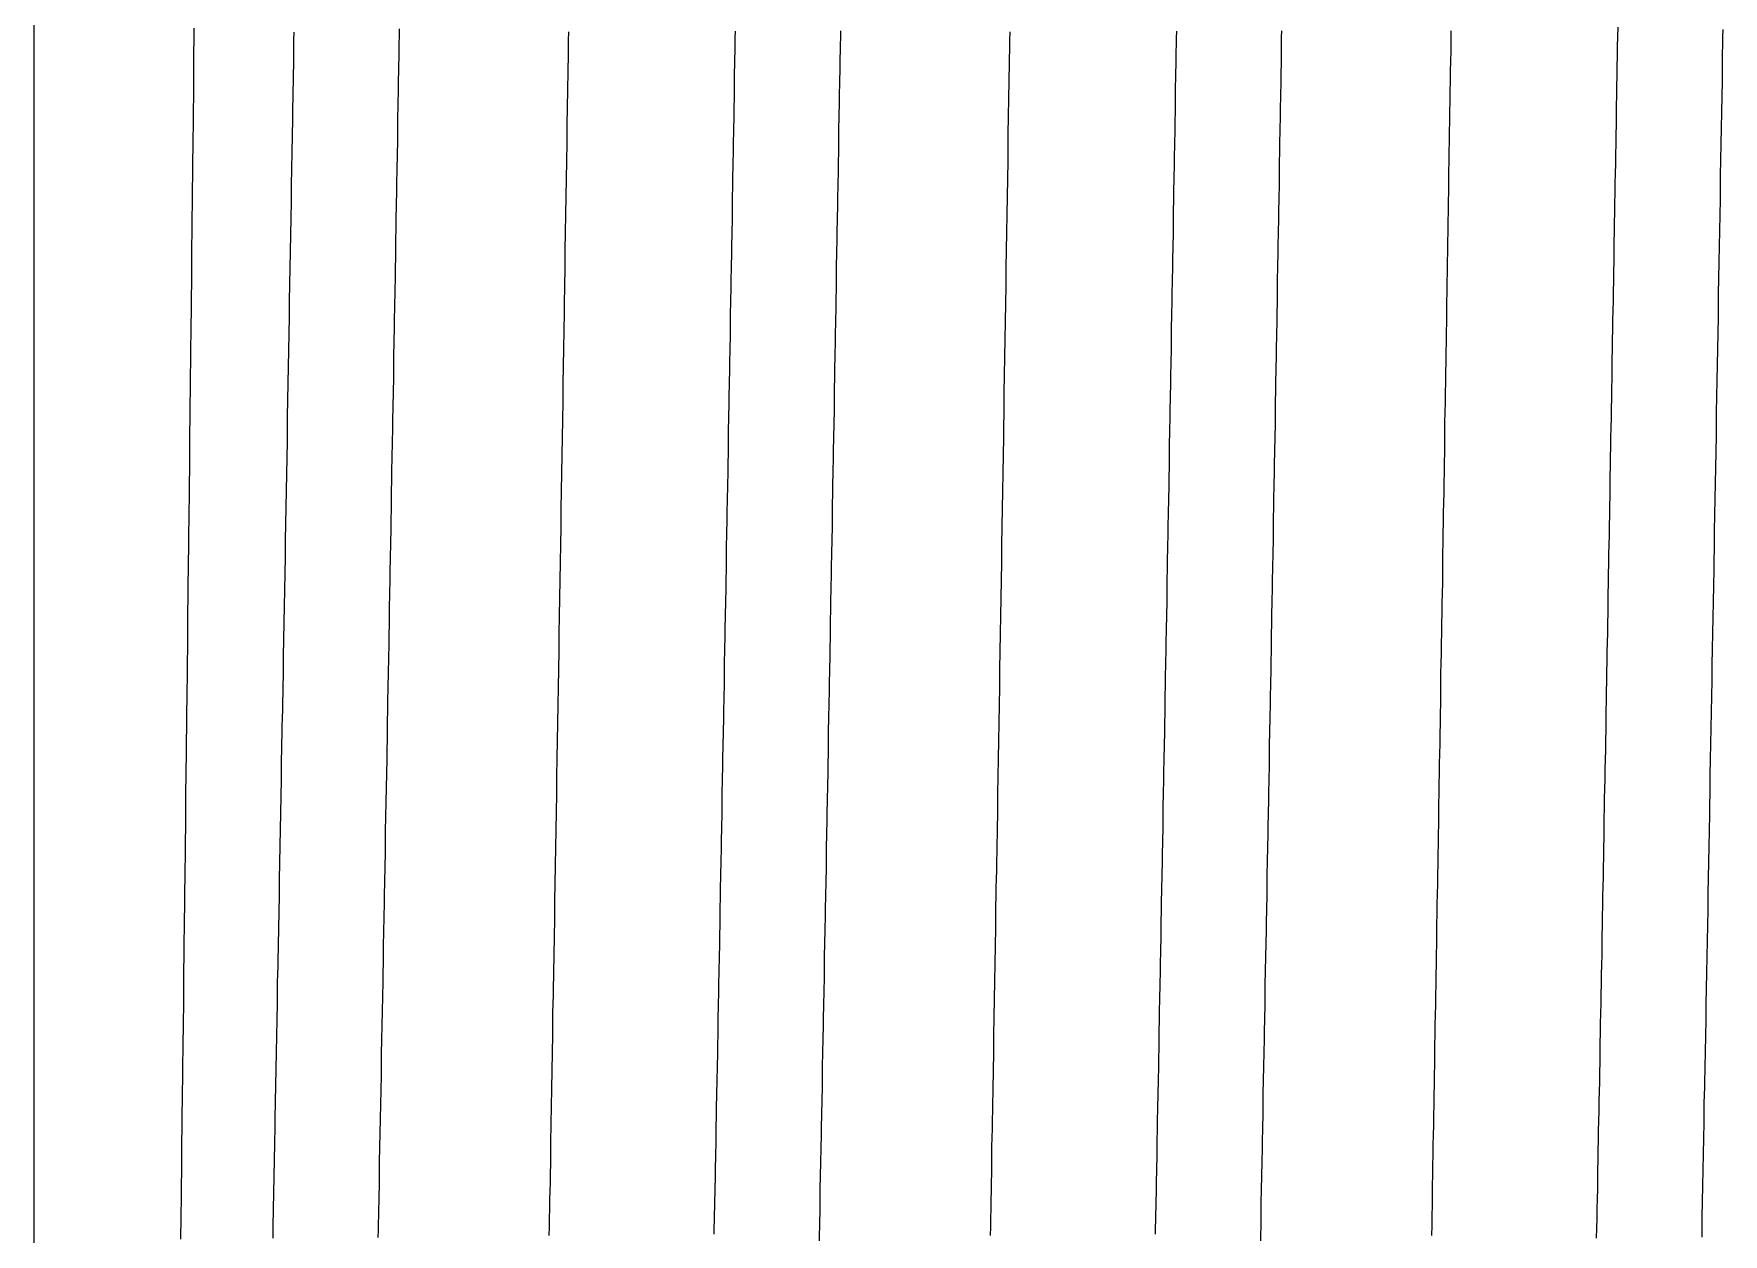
# Model space of a CAD drawing. Header units: millimetres. Extents: x 0 to 3800, y -67 to 2530.
# Drawn here: x 2223.99 to 2229.89, y 1456.97 to 1461.16 of the extents above; entities that cross this region are included whole.
import ezdxf

# ---------------------------------------------------------------- set-up
doc = ezdxf.new("R2010")
doc.units = ezdxf.units.MM
doc.layers.add('내부선 및 부속', color=4, linetype='Continuous')

msp = doc.modelspace()

# ---------------------------------------------------------------- linework, layer by layer
at = {"layer": '내부선 및 부속', "linetype": 'Continuous'}
msp.add_line((2223.9926, 1480.41), (2223.9926, 1449.6136), dxfattribs=at)
at = {"layer": '내부선 및 부속', "linetype": 'Continuous', "flags": 128}
for points in [[(2224.5516, 1461.1798), (2224.5516, 1461.1548), (2224.5516, 1461.1298), (2224.5506, 1461.1048), (2224.5506, 1461.0798), (2224.5506, 1461.0548), (2224.5506, 1461.0298), (2224.5496, 1461.0048), (2224.5496, 1460.9798), (2224.5496, 1460.9548), (2224.5496, 1460.9298), (2224.5486, 1460.9048), (2224.5486, 1460.8798), (2224.5486, 1460.8548), (2224.5486, 1460.8298), (2224.5476, 1460.8048), (2224.5476, 1460.7788), (2224.5476, 1460.7538), (2224.5466, 1460.7288), (2224.5466, 1460.7038), (2224.5466, 1460.6788), (2224.5466, 1460.6538), (2224.5456, 1460.6288), (2224.5456, 1460.6038), (2224.5456, 1460.5788), (2224.5456, 1460.5538), (2224.5446, 1460.5288), (2224.5446, 1460.5038), (2224.5446, 1460.4788), (2224.5446, 1460.4538), (2224.5436, 1460.4288), (2224.5436, 1460.4038), (2224.5436, 1460.3788), (2224.5426, 1460.3538), (2224.5426, 1460.3288), (2224.5426, 1460.3038), (2224.5426, 1460.2788), (2224.5416, 1460.2538), (2224.5416, 1460.2288), (2224.5416, 1460.2038), (2224.5416, 1460.1788), (2224.5406, 1460.1538), (2224.5406, 1460.1288), (2224.5406, 1460.1038), (2224.5396, 1460.0788), (2224.5396, 1460.0538), (2224.5396, 1460.0288), (2224.5396, 1460.0038), (2224.5386, 1459.9788), (2224.5386, 1459.9538), (2224.5386, 1459.9288), (2224.5386, 1459.9038), (2224.5376, 1459.8788), (2224.5376, 1459.8538), (2224.5376, 1459.8288), (2224.5376, 1459.8038), (2224.5366, 1459.7788), (2224.5366, 1459.7538), (2224.5366, 1459.7288), (2224.5356, 1459.7038), (2224.5356, 1459.6788), (2224.5356, 1459.6538), (2224.5356, 1459.6288), (2224.5346, 1459.6038), (2224.5346, 1459.5788), (2224.5346, 1459.5538), (2224.5346, 1459.5288), (2224.5336, 1459.5038), (2224.5336, 1459.4788), (2224.5336, 1459.4538), (2224.5326, 1459.4288), (2224.5326, 1459.4038), (2224.5326, 1459.3788), (2224.5326, 1459.3528), (2224.5316, 1459.3278), (2224.5316, 1459.3028), (2224.5316, 1459.2778), (2224.5306, 1459.2528), (2224.5306, 1459.2278), (2224.5306, 1459.2028), (2224.5306, 1459.1778), (2224.5296, 1459.1528), (2224.5296, 1459.1278), (2224.5296, 1459.1028), (2224.5296, 1459.0778), (2224.5286, 1459.0528), (2224.5286, 1459.0278), (2224.5286, 1459.0028), (2224.5276, 1458.9778), (2224.5276, 1458.9528), (2224.5276, 1458.9278), (2224.5276, 1458.9028), (2224.5266, 1458.8778), (2224.5266, 1458.8528), (2224.5266, 1458.8278), (2224.5256, 1458.8028), (2224.5256, 1458.7778), (2224.5256, 1458.7528), (2224.5256, 1458.7528), (2224.5256, 1458.7278), (2224.5246, 1458.7028), (2224.5246, 1458.6778), (2224.5246, 1458.6528), (2224.5246, 1458.6278), (2224.5236, 1458.6028), (2224.5236, 1458.5778), (2224.5236, 1458.5528), (2224.5226, 1458.5278), (2224.5226, 1458.5028), (2224.5226, 1458.4778), (2224.5226, 1458.4528), (2224.5216, 1458.4278), (2224.5216, 1458.4028), (2224.5216, 1458.3778), (2224.5206, 1458.3528), (2224.5206, 1458.3278), (2224.5206, 1458.3028), (2224.5206, 1458.2778), (2224.5196, 1458.2528), (2224.5196, 1458.2278), (2224.5196, 1458.2028), (2224.5186, 1458.1778), (2224.5186, 1458.1528), (2224.5186, 1458.1278), (2224.5186, 1458.1028), (2224.5176, 1458.0778), (2224.5176, 1458.0528), (2224.5176, 1458.0278), (2224.5166, 1458.0028), (2224.5166, 1457.9778), (2224.5166, 1457.9528), (2224.5166, 1457.9268), (2224.5156, 1457.9018), (2224.5156, 1457.8768), (2224.5156, 1457.8518), (2224.5146, 1457.8268), (2224.5146, 1457.8018), (2224.5146, 1457.7768), (2224.5146, 1457.7518), (2224.5136, 1457.7268), (2224.5136, 1457.7018), (2224.5136, 1457.6768), (2224.5126, 1457.6518), (2224.5126, 1457.6268), (2224.5126, 1457.6018), (2224.5116, 1457.5768), (2224.5116, 1457.5518), (2224.5116, 1457.5268), (2224.5116, 1457.5018), (2224.5106, 1457.4768), (2224.5106, 1457.4518), (2224.5106, 1457.4268), (2224.5096, 1457.4018), (2224.5096, 1457.3768), (2224.5096, 1457.3518), (2224.5096, 1457.3268), (2224.5086, 1457.3018), (2224.5086, 1457.2768), (2224.5086, 1457.2518), (2224.5076, 1457.2268), (2224.5076, 1457.2018), (2224.5076, 1457.1768), (2224.5066, 1457.1518), (2224.5066, 1457.1268), (2224.5066, 1457.1018), (2224.5066, 1457.0768), (2224.5056, 1457.0518), (2224.5056, 1457.0268), (2224.5056, 1457.0018), (2224.5046, 1456.9768), (2224.5046, 1456.9518)], [(2224.8276, 1456.9548), (2224.8276, 1456.9828), (2224.8286, 1457.0118), (2224.8296, 1457.0408), (2224.8296, 1457.0698), (2224.8306, 1457.0988), (2224.8306, 1457.1278), (2224.8316, 1457.1558), (2224.8316, 1457.1848), (2224.8326, 1457.2138), (2224.8326, 1457.2428), (2224.8336, 1457.2718), (2224.8336, 1457.3008), (2224.8346, 1457.3288), (2224.8346, 1457.3578), (2224.8356, 1457.3868), (2224.8366, 1457.4158), (2224.8366, 1457.4448), (2224.8376, 1457.4738), (2224.8376, 1457.5018), (2224.8386, 1457.5308), (2224.8386, 1457.5598), (2224.8396, 1457.5888), (2224.8396, 1457.6178), (2224.8406, 1457.6468), (2224.8406, 1457.6758), (2224.8416, 1457.7038), (2224.8416, 1457.7328), (2224.8426, 1457.7618), (2224.8426, 1457.7908), (2224.8436, 1457.8198), (2224.8436, 1457.8488), (2224.8446, 1457.8768), (2224.8456, 1457.9058), (2224.8456, 1457.9348), (2224.8466, 1457.9638), (2224.8466, 1457.9928), (2224.8476, 1458.0218), (2224.8476, 1458.0498), (2224.8486, 1458.0788), (2224.8486, 1458.1078), (2224.8496, 1458.1368), (2224.8496, 1458.1658), (2224.8506, 1458.1948), (2224.8506, 1458.2228), (2224.8516, 1458.2518), (2224.8516, 1458.2808), (2224.8526, 1458.3098), (2224.8526, 1458.3388), (2224.8536, 1458.3678), (2224.8536, 1458.3958), (2224.8546, 1458.4248), (2224.8546, 1458.4538), (2224.8556, 1458.4828), (2224.8556, 1458.5118), (2224.8556, 1458.5118), (2224.8566, 1458.5408), (2224.8566, 1458.5688), (2224.8576, 1458.5978), (2224.8576, 1458.6268), (2224.8586, 1458.6558), (2224.8586, 1458.6848), (2224.8596, 1458.7138), (2224.8596, 1458.7428), (2224.8606, 1458.7708), (2224.8616, 1458.7998), (2224.8616, 1458.8288), (2224.8626, 1458.8578), (2224.8626, 1458.8868), (2224.8636, 1458.9158), (2224.8636, 1458.9438), (2224.8646, 1458.9728), (2224.8646, 1459.0018), (2224.8656, 1459.0308), (2224.8656, 1459.0598), (2224.8666, 1459.0888), (2224.8666, 1459.1168), (2224.8676, 1459.1458), (2224.8676, 1459.1748), (2224.8686, 1459.2038), (2224.8686, 1459.2328), (2224.8696, 1459.2618), (2224.8696, 1459.2898), (2224.8706, 1459.3188), (2224.8706, 1459.3478), (2224.8716, 1459.3768), (2224.8716, 1459.4058), (2224.8726, 1459.4348), (2224.8726, 1459.4628), (2224.8736, 1459.4918), (2224.8736, 1459.5208), (2224.8746, 1459.5498), (2224.8746, 1459.5788), (2224.8756, 1459.6078), (2224.8756, 1459.6358), (2224.8766, 1459.6648), (2224.8766, 1459.6938), (2224.8776, 1459.7228), (2224.8776, 1459.7518), (2224.8786, 1459.7808), (2224.8786, 1459.8098), (2224.8786, 1459.8378), (2224.8796, 1459.8668), (2224.8796, 1459.8958), (2224.8806, 1459.9248), (2224.8806, 1459.9538), (2224.8816, 1459.9828), (2224.8816, 1460.0108), (2224.8826, 1460.0398), (2224.8826, 1460.0688), (2224.8836, 1460.0978), (2224.8836, 1460.1268), (2224.8846, 1460.1558), (2224.8846, 1460.1838), (2224.8856, 1460.2128), (2224.8856, 1460.2418), (2224.8866, 1460.2708), (2224.8866, 1460.2998), (2224.8876, 1460.3288), (2224.8876, 1460.3568), (2224.8886, 1460.3858), (2224.8886, 1460.4148), (2224.8896, 1460.4438), (2224.8896, 1460.4728), (2224.8906, 1460.5018), (2224.8906, 1460.5298), (2224.8916, 1460.5588), (2224.8916, 1460.5878), (2224.8926, 1460.6168), (2224.8926, 1460.6458), (2224.8936, 1460.6748), (2224.8936, 1460.7028), (2224.8946, 1460.7318), (2224.8946, 1460.7608), (2224.8956, 1460.7898), (2224.8956, 1460.8188), (2224.8966, 1460.8478), (2224.8966, 1460.8768), (2224.8966, 1460.9048), (2224.8976, 1460.9338), (2224.8976, 1460.9628), (2224.8986, 1460.9918), (2224.8986, 1461.0208), (2224.8996, 1461.0498), (2224.8996, 1461.0778), (2224.9006, 1461.1068), (2224.9006, 1461.1358), (2224.9016, 1461.1648)], [(2225.1946, 1456.9578), (2225.1956, 1456.9828), (2225.1956, 1457.0078), (2225.1966, 1457.0328), (2225.1966, 1457.0578), (2225.1976, 1457.0828), (2225.1976, 1457.1078), (2225.1986, 1457.1338), (2225.1986, 1457.1588), (2225.1986, 1457.1838), (2225.1996, 1457.2088), (2225.1996, 1457.2338), (2225.2006, 1457.2588), (2225.2006, 1457.2838), (2225.2006, 1457.2838), (2225.2016, 1457.3088), (2225.2016, 1457.3338), (2225.2026, 1457.3598), (2225.2026, 1457.3848), (2225.2036, 1457.4098), (2225.2036, 1457.4348), (2225.2046, 1457.4598), (2225.2046, 1457.4848), (2225.2056, 1457.5098), (2225.2056, 1457.5348), (2225.2056, 1457.5598), (2225.2066, 1457.5858), (2225.2066, 1457.6108), (2225.2076, 1457.6358), (2225.2076, 1457.6608), (2225.2086, 1457.6858), (2225.2086, 1457.7108), (2225.2096, 1457.7358), (2225.2096, 1457.7608), (2225.2106, 1457.7858), (2225.2106, 1457.8118), (2225.2116, 1457.8368), (2225.2116, 1457.8618), (2225.2116, 1457.8868), (2225.2126, 1457.9118), (2225.2126, 1457.9368), (2225.2136, 1457.9618), (2225.2136, 1457.9868), (2225.2146, 1458.0128), (2225.2146, 1458.0378), (2225.2156, 1458.0628), (2225.2156, 1458.0878), (2225.2166, 1458.1128), (2225.2166, 1458.1378), (2225.2166, 1458.1628), (2225.2176, 1458.1878), (2225.2176, 1458.2128), (2225.2186, 1458.2388), (2225.2186, 1458.2638), (2225.2196, 1458.2888), (2225.2196, 1458.3138), (2225.2206, 1458.3388), (2225.2206, 1458.3638), (2225.2206, 1458.3888), (2225.2216, 1458.4138), (2225.2216, 1458.4388), (2225.2226, 1458.4648), (2225.2226, 1458.4898), (2225.2236, 1458.5148), (2225.2236, 1458.5398), (2225.2246, 1458.5648), (2225.2246, 1458.5898), (2225.2256, 1458.6148), (2225.2256, 1458.6398), (2225.2256, 1458.6648), (2225.2266, 1458.6908), (2225.2266, 1458.7158), (2225.2276, 1458.7408), (2225.2276, 1458.7658), (2225.2286, 1458.7908), (2225.2286, 1458.8158), (2225.2286, 1458.8408), (2225.2296, 1458.8658), (2225.2296, 1458.8908), (2225.2306, 1458.9168), (2225.2306, 1458.9418), (2225.2316, 1458.9668), (2225.2316, 1458.9918), (2225.2326, 1459.0168), (2225.2326, 1459.0418), (2225.2326, 1459.0668), (2225.2336, 1459.0918), (2225.2336, 1459.1168), (2225.2346, 1459.1428), (2225.2346, 1459.1678), (2225.2356, 1459.1928), (2225.2356, 1459.2178), (2225.2366, 1459.2428), (2225.2366, 1459.2678), (2225.2366, 1459.2928), (2225.2376, 1459.3178), (2225.2376, 1459.3428), (2225.2386, 1459.3688), (2225.2386, 1459.3938), (2225.2396, 1459.4188), (2225.2396, 1459.4438), (2225.2396, 1459.4688), (2225.2406, 1459.4938), (2225.2406, 1459.5188), (2225.2416, 1459.5438), (2225.2416, 1459.5688), (2225.2426, 1459.5948), (2225.2426, 1459.6198), (2225.2426, 1459.6448), (2225.2436, 1459.6698), (2225.2436, 1459.6948), (2225.2446, 1459.7198), (2225.2446, 1459.7448), (2225.2456, 1459.7698), (2225.2456, 1459.7948), (2225.2456, 1459.7948), (2225.2456, 1459.8208), (2225.2466, 1459.8458), (2225.2466, 1459.8708), (2225.2476, 1459.8958), (2225.2476, 1459.9208), (2225.2486, 1459.9458), (2225.2486, 1459.9708), (2225.2486, 1459.9958), (2225.2496, 1460.0208), (2225.2496, 1460.0468), (2225.2506, 1460.0718), (2225.2506, 1460.0968), (2225.2516, 1460.1218), (2225.2516, 1460.1468), (2225.2516, 1460.1718), (2225.2526, 1460.1968), (2225.2526, 1460.2218), (2225.2536, 1460.2468), (2225.2536, 1460.2728), (2225.2546, 1460.2978), (2225.2546, 1460.3228), (2225.2546, 1460.3478), (2225.2556, 1460.3728), (2225.2556, 1460.3978), (2225.2566, 1460.4228), (2225.2566, 1460.4478), (2225.2576, 1460.4728), (2225.2576, 1460.4988), (2225.2576, 1460.5238), (2225.2586, 1460.5488), (2225.2586, 1460.5738), (2225.2596, 1460.5988), (2225.2596, 1460.6238), (2225.2596, 1460.6488), (2225.2606, 1460.6738), (2225.2606, 1460.6998), (2225.2616, 1460.7248), (2225.2616, 1460.7498), (2225.2626, 1460.7748), (2225.2626, 1460.7998), (2225.2626, 1460.8248), (2225.2636, 1460.8498), (2225.2636, 1460.8748), (2225.2646, 1460.8998), (2225.2646, 1460.9258), (2225.2656, 1460.9508), (2225.2656, 1460.9758), (2225.2656, 1461.0008), (2225.2666, 1461.0258), (2225.2666, 1461.0508), (2225.2676, 1461.0758), (2225.2676, 1461.1008), (2225.2676, 1461.1258), (2225.2686, 1461.1518), (2225.2686, 1461.1768)], [(2225.7916, 1456.9638), (2225.7926, 1456.9948), (2225.7926, 1457.0258), (2225.7936, 1457.0568), (2225.7936, 1457.0888), (2225.7946, 1457.1198), (2225.7956, 1457.1508), (2225.7956, 1457.1818), (2225.7966, 1457.2128), (2225.7966, 1457.2438), (2225.7976, 1457.2748), (2225.7976, 1457.3058), (2225.7986, 1457.3378), (2225.7986, 1457.3688), (2225.7996, 1457.3998), (2225.7996, 1457.4308), (2225.8006, 1457.4618), (2225.8006, 1457.4928), (2225.8016, 1457.5238), (2225.8016, 1457.5558), (2225.8026, 1457.5868), (2225.8026, 1457.6178), (2225.8036, 1457.6488), (2225.8036, 1457.6798), (2225.8046, 1457.7108), (2225.8046, 1457.7418), (2225.8056, 1457.7728), (2225.8066, 1457.8048), (2225.8066, 1457.8358), (2225.8076, 1457.8668), (2225.8076, 1457.8978), (2225.8086, 1457.9288), (2225.8086, 1457.9288), (2225.8086, 1457.9598), (2225.8096, 1457.9908), (2225.8096, 1458.0228), (2225.8106, 1458.0538), (2225.8106, 1458.0848), (2225.8116, 1458.1158), (2225.8116, 1458.1468), (2225.8126, 1458.1778), (2225.8126, 1458.2088), (2225.8136, 1458.2398), (2225.8136, 1458.2718), (2225.8146, 1458.3028), (2225.8146, 1458.3338), (2225.8156, 1458.3648), (2225.8156, 1458.3958), (2225.8166, 1458.4268), (2225.8166, 1458.4578), (2225.8176, 1458.4898), (2225.8176, 1458.5208), (2225.8186, 1458.5518), (2225.8186, 1458.5828), (2225.8196, 1458.6138), (2225.8196, 1458.6448), (2225.8206, 1458.6758), (2225.8206, 1458.7068), (2225.8216, 1458.7388), (2225.8216, 1458.7698), (2225.8226, 1458.8008), (2225.8226, 1458.8318), (2225.8236, 1458.8628), (2225.8236, 1458.8938), (2225.8246, 1458.9248), (2225.8246, 1458.9568), (2225.8256, 1458.9878), (2225.8256, 1459.0188), (2225.8266, 1459.0498), (2225.8266, 1459.0808), (2225.8276, 1459.1118), (2225.8276, 1459.1428), (2225.8286, 1459.1738), (2225.8286, 1459.2058), (2225.8296, 1459.2368), (2225.8296, 1459.2678), (2225.8306, 1459.2988), (2225.8306, 1459.3298), (2225.8316, 1459.3608), (2225.8316, 1459.3918), (2225.8326, 1459.4238), (2225.8326, 1459.4548), (2225.8336, 1459.4858), (2225.8336, 1459.5168), (2225.8346, 1459.5478), (2225.8346, 1459.5788), (2225.8356, 1459.6098), (2225.8356, 1459.6408), (2225.8366, 1459.6728), (2225.8366, 1459.7038), (2225.8376, 1459.7348), (2225.8376, 1459.7658), (2225.8386, 1459.7968), (2225.8386, 1459.8278), (2225.8396, 1459.8588), (2225.8396, 1459.8908), (2225.8406, 1459.9218), (2225.8406, 1459.9528), (2225.8416, 1459.9838), (2225.8416, 1460.0148), (2225.8426, 1460.0458), (2225.8426, 1460.0768), (2225.8436, 1460.1078), (2225.8436, 1460.1398), (2225.8446, 1460.1708), (2225.8446, 1460.2018), (2225.8446, 1460.2328), (2225.8456, 1460.2638), (2225.8456, 1460.2948), (2225.8466, 1460.3258), (2225.8466, 1460.3578), (2225.8476, 1460.3888), (2225.8476, 1460.4198), (2225.8486, 1460.4508), (2225.8486, 1460.4818), (2225.8496, 1460.5128), (2225.8496, 1460.5438), (2225.8506, 1460.5748), (2225.8506, 1460.6068), (2225.8516, 1460.6378), (2225.8516, 1460.6688), (2225.8526, 1460.6998), (2225.8526, 1460.7308), (2225.8536, 1460.7618), (2225.8536, 1460.7928), (2225.8546, 1460.8248), (2225.8546, 1460.8558), (2225.8556, 1460.8868), (2225.8556, 1460.9178), (2225.8566, 1460.9488), (2225.8566, 1460.9798), (2225.8576, 1461.0108), (2225.8576, 1461.0418), (2225.8576, 1461.0418), (2225.8586, 1461.0738), (2225.8586, 1461.1048), (2225.8586, 1461.1358), (2225.8596, 1461.1668)], [(2226.3676, 1456.9688), (2226.3676, 1456.9928), (2226.3686, 1457.0168), (2226.3686, 1457.0408), (2226.3696, 1457.0638), (2226.3696, 1457.0878), (2226.3706, 1457.1118), (2226.3706, 1457.1358), (2226.3716, 1457.1598), (2226.3716, 1457.1838), (2226.3716, 1457.2078), (2226.3726, 1457.2318), (2226.3726, 1457.2548), (2226.3736, 1457.2788), (2226.3736, 1457.3028), (2226.3746, 1457.3268), (2226.3746, 1457.3508), (2226.3756, 1457.3748), (2226.3756, 1457.3988), (2226.3756, 1457.4218), (2226.3766, 1457.4458), (2226.3766, 1457.4698), (2226.3776, 1457.4938), (2226.3776, 1457.5178), (2226.3786, 1457.5418), (2226.3786, 1457.5658), (2226.3796, 1457.5888), (2226.3796, 1457.6128), (2226.3796, 1457.6368), (2226.3806, 1457.6608), (2226.3806, 1457.6848), (2226.3816, 1457.7088), (2226.3816, 1457.7328), (2226.3826, 1457.7568), (2226.3826, 1457.7798), (2226.3836, 1457.8038), (2226.3836, 1457.8278), (2226.3836, 1457.8518), (2226.3846, 1457.8758), (2226.3846, 1457.8998), (2226.3856, 1457.9238), (2226.3856, 1457.9468), (2226.3866, 1457.9708), (2226.3866, 1457.9948), (2226.3866, 1458.0188), (2226.3876, 1458.0428), (2226.3876, 1458.0668), (2226.3886, 1458.0908), (2226.3886, 1458.1138), (2226.3896, 1458.1378), (2226.3896, 1458.1618), (2226.3896, 1458.1858), (2226.3906, 1458.2098), (2226.3906, 1458.2338), (2226.3916, 1458.2578), (2226.3916, 1458.2818), (2226.3926, 1458.3048), (2226.3926, 1458.3288), (2226.3926, 1458.3528), (2226.3936, 1458.3768), (2226.3936, 1458.4008), (2226.3946, 1458.4248), (2226.3946, 1458.4488), (2226.3956, 1458.4718), (2226.3956, 1458.4958), (2226.3956, 1458.5198), (2226.3966, 1458.5438), (2226.3966, 1458.5678), (2226.3976, 1458.5918), (2226.3976, 1458.6158), (2226.3976, 1458.6388), (2226.3986, 1458.6628), (2226.3986, 1458.6868), (2226.3996, 1458.7108), (2226.3996, 1458.7348), (2226.4006, 1458.7588), (2226.4006, 1458.7828), (2226.4006, 1458.8068), (2226.4016, 1458.8298), (2226.4016, 1458.8538), (2226.4026, 1458.8778), (2226.4026, 1458.9018), (2226.4036, 1458.9258), (2226.4036, 1458.9498), (2226.4036, 1458.9738), (2226.4046, 1458.9968), (2226.4046, 1459.0208), (2226.4056, 1459.0448), (2226.4056, 1459.0688), (2226.4056, 1459.0928), (2226.4066, 1459.1168), (2226.4066, 1459.1408), (2226.4076, 1459.1648), (2226.4076, 1459.1878), (2226.4086, 1459.2118), (2226.4086, 1459.2358), (2226.4086, 1459.2598), (2226.4096, 1459.2838), (2226.4096, 1459.3078), (2226.4096, 1459.3078), (2226.4106, 1459.3318), (2226.4106, 1459.3548), (2226.4106, 1459.3788), (2226.4116, 1459.4028), (2226.4116, 1459.4268), (2226.4126, 1459.4508), (2226.4126, 1459.4748), (2226.4126, 1459.4988), (2226.4136, 1459.5218), (2226.4136, 1459.5458), (2226.4146, 1459.5698), (2226.4146, 1459.5938), (2226.4156, 1459.6178), (2226.4156, 1459.6418), (2226.4156, 1459.6658), (2226.4166, 1459.6898), (2226.4166, 1459.7128), (2226.4176, 1459.7368), (2226.4176, 1459.7608), (2226.4176, 1459.7848), (2226.4186, 1459.8088), (2226.4186, 1459.8328), (2226.4196, 1459.8568), (2226.4196, 1459.8798), (2226.4196, 1459.9038), (2226.4206, 1459.9278), (2226.4206, 1459.9518), (2226.4216, 1459.9758), (2226.4216, 1459.9998), (2226.4216, 1460.0238), (2226.4226, 1460.0468), (2226.4226, 1460.0708), (2226.4236, 1460.0948), (2226.4236, 1460.1188), (2226.4236, 1460.1428), (2226.4246, 1460.1668), (2226.4246, 1460.1908), (2226.4256, 1460.2148), (2226.4256, 1460.2378), (2226.4266, 1460.2618), (2226.4266, 1460.2858), (2226.4266, 1460.3098), (2226.4276, 1460.3338), (2226.4276, 1460.3578), (2226.4286, 1460.3818), (2226.4286, 1460.4048), (2226.4286, 1460.4288), (2226.4296, 1460.4528), (2226.4296, 1460.4768), (2226.4306, 1460.5008), (2226.4306, 1460.5248), (2226.4306, 1460.5488), (2226.4316, 1460.5728), (2226.4316, 1460.5958), (2226.4326, 1460.6198), (2226.4326, 1460.6438), (2226.4326, 1460.6678), (2226.4336, 1460.6918), (2226.4336, 1460.7158), (2226.4346, 1460.7398), (2226.4346, 1460.7628), (2226.4346, 1460.7868), (2226.4356, 1460.8108), (2226.4356, 1460.8348), (2226.4366, 1460.8588), (2226.4366, 1460.8828), (2226.4366, 1460.9068), (2226.4376, 1460.9298), (2226.4376, 1460.9538), (2226.4386, 1460.9778), (2226.4386, 1461.0018), (2226.4386, 1461.0258), (2226.4396, 1461.0498), (2226.4396, 1461.0738), (2226.4406, 1461.0978), (2226.4406, 1461.1208), (2226.4406, 1461.1448), (2226.4416, 1461.1688)], [(2226.7346, 1456.9458), (2226.7346, 1456.9698), (2226.7356, 1456.9938), (2226.7356, 1457.0178), (2226.7366, 1457.0418), (2226.7366, 1457.0658), (2226.7376, 1457.0898), (2226.7376, 1457.1128), (2226.7376, 1457.1368), (2226.7386, 1457.1608), (2226.7386, 1457.1848), (2226.7396, 1457.2088), (2226.7396, 1457.2328), (2226.7406, 1457.2568), (2226.7406, 1457.2798), (2226.7416, 1457.3038), (2226.7416, 1457.3278), (2226.7416, 1457.3518), (2226.7426, 1457.3758), (2226.7426, 1457.3998), (2226.7436, 1457.4238), (2226.7436, 1457.4478), (2226.7446, 1457.4708), (2226.7446, 1457.4948), (2226.7456, 1457.5188), (2226.7456, 1457.5428), (2226.7456, 1457.5668), (2226.7466, 1457.5908), (2226.7466, 1457.6148), (2226.7476, 1457.6378), (2226.7476, 1457.6618), (2226.7486, 1457.6858), (2226.7486, 1457.7098), (2226.7486, 1457.7338), (2226.7496, 1457.7578), (2226.7496, 1457.7818), (2226.7506, 1457.8048), (2226.7506, 1457.8288), (2226.7516, 1457.8528), (2226.7516, 1457.8768), (2226.7526, 1457.9008), (2226.7526, 1457.9248), (2226.7526, 1457.9488), (2226.7536, 1457.9728), (2226.7536, 1457.9958), (2226.7546, 1458.0198), (2226.7546, 1458.0438), (2226.7556, 1458.0678), (2226.7556, 1458.0918), (2226.7556, 1458.1158), (2226.7566, 1458.1398), (2226.7566, 1458.1628), (2226.7576, 1458.1868), (2226.7576, 1458.2108), (2226.7586, 1458.2348), (2226.7586, 1458.2588), (2226.7586, 1458.2828), (2226.7596, 1458.3068), (2226.7596, 1458.3298), (2226.7606, 1458.3538), (2226.7606, 1458.3778), (2226.7616, 1458.4018), (2226.7616, 1458.4258), (2226.7616, 1458.4498), (2226.7626, 1458.4738), (2226.7626, 1458.4978), (2226.7636, 1458.5208), (2226.7636, 1458.5448), (2226.7646, 1458.5688), (2226.7646, 1458.5928), (2226.7646, 1458.6168), (2226.7656, 1458.6408), (2226.7656, 1458.6648), (2226.7666, 1458.6878), (2226.7666, 1458.7118), (2226.7666, 1458.7358), (2226.7676, 1458.7598), (2226.7676, 1458.7838), (2226.7686, 1458.8078), (2226.7686, 1458.8318), (2226.7696, 1458.8548), (2226.7696, 1458.8788), (2226.7696, 1458.9028), (2226.7706, 1458.9268), (2226.7706, 1458.9508), (2226.7716, 1458.9748), (2226.7716, 1458.9988), (2226.7716, 1459.0228), (2226.7726, 1459.0458), (2226.7726, 1459.0698), (2226.7736, 1459.0938), (2226.7736, 1459.1178), (2226.7746, 1459.1418), (2226.7746, 1459.1658), (2226.7746, 1459.1898), (2226.7756, 1459.2128), (2226.7756, 1459.2368), (2226.7766, 1459.2608), (2226.7766, 1459.2848), (2226.7766, 1459.2848), (2226.7766, 1459.3088), (2226.7776, 1459.3328), (2226.7776, 1459.3568), (2226.7786, 1459.3808), (2226.7786, 1459.4038), (2226.7796, 1459.4278), (2226.7796, 1459.4518), (2226.7796, 1459.4758), (2226.7806, 1459.4998), (2226.7806, 1459.5238), (2226.7816, 1459.5478), (2226.7816, 1459.5708), (2226.7816, 1459.5948), (2226.7826, 1459.6188), (2226.7826, 1459.6428), (2226.7836, 1459.6668), (2226.7836, 1459.6908), (2226.7836, 1459.7148), (2226.7846, 1459.7378), (2226.7846, 1459.7618), (2226.7856, 1459.7858), (2226.7856, 1459.8098), (2226.7866, 1459.8338), (2226.7866, 1459.8578), (2226.7866, 1459.8818), (2226.7876, 1459.9058), (2226.7876, 1459.9288), (2226.7886, 1459.9528), (2226.7886, 1459.9768), (2226.7886, 1460.0008), (2226.7896, 1460.0248), (2226.7896, 1460.0488), (2226.7906, 1460.0728), (2226.7906, 1460.0958), (2226.7906, 1460.1198), (2226.7916, 1460.1438), (2226.7916, 1460.1678), (2226.7926, 1460.1918), (2226.7926, 1460.2158), (2226.7926, 1460.2398), (2226.7936, 1460.2638), (2226.7936, 1460.2868), (2226.7946, 1460.3108), (2226.7946, 1460.3348), (2226.7946, 1460.3588), (2226.7956, 1460.3828), (2226.7956, 1460.4068), (2226.7966, 1460.4308), (2226.7966, 1460.4538), (2226.7966, 1460.4778), (2226.7976, 1460.5018), (2226.7976, 1460.5258), (2226.7986, 1460.5498), (2226.7986, 1460.5738), (2226.7986, 1460.5978), (2226.7996, 1460.6208), (2226.7996, 1460.6448), (2226.8006, 1460.6688), (2226.8006, 1460.6928), (2226.8006, 1460.7168), (2226.8016, 1460.7408), (2226.8016, 1460.7648), (2226.8026, 1460.7888), (2226.8026, 1460.8118), (2226.8026, 1460.8358), (2226.8036, 1460.8598), (2226.8036, 1460.8838), (2226.8046, 1460.9078), (2226.8046, 1460.9318), (2226.8046, 1460.9558), (2226.8056, 1460.9788), (2226.8056, 1461.0028), (2226.8066, 1461.0268), (2226.8066, 1461.0508), (2226.8066, 1461.0748), (2226.8076, 1461.0988), (2226.8076, 1461.1228), (2226.8086, 1461.1458), (2226.8086, 1461.1698)], [(2227.3316, 1456.9638), (2227.3326, 1456.9948), (2227.3326, 1457.0258), (2227.3336, 1457.0568), (2227.3336, 1457.0888), (2227.3346, 1457.1198), (2227.3346, 1457.1508), (2227.3356, 1457.1818), (2227.3356, 1457.2128), (2227.3366, 1457.2438), (2227.3366, 1457.2748), (2227.3376, 1457.3058), (2227.3386, 1457.3378), (2227.3386, 1457.3688), (2227.3396, 1457.3998), (2227.3396, 1457.4308), (2227.3406, 1457.4618), (2227.3406, 1457.4928), (2227.3416, 1457.5238), (2227.3416, 1457.5558), (2227.3426, 1457.5868), (2227.3426, 1457.6178), (2227.3436, 1457.6488), (2227.3436, 1457.6798), (2227.3446, 1457.7108), (2227.3446, 1457.7418), (2227.3456, 1457.7728), (2227.3456, 1457.8048), (2227.3466, 1457.8358), (2227.3466, 1457.8668), (2227.3476, 1457.8978), (2227.3476, 1457.9288), (2227.3476, 1457.9288), (2227.3486, 1457.9598), (2227.3486, 1457.9908), (2227.3496, 1458.0228), (2227.3496, 1458.0538), (2227.3506, 1458.0848), (2227.3506, 1458.1158), (2227.3516, 1458.1468), (2227.3516, 1458.1778), (2227.3526, 1458.2088), (2227.3536, 1458.2398), (2227.3536, 1458.2718), (2227.3546, 1458.3028), (2227.3546, 1458.3338), (2227.3556, 1458.3648), (2227.3556, 1458.3958), (2227.3566, 1458.4268), (2227.3566, 1458.4578), (2227.3576, 1458.4898), (2227.3576, 1458.5208), (2227.3586, 1458.5518), (2227.3586, 1458.5828), (2227.3596, 1458.6138), (2227.3596, 1458.6448), (2227.3606, 1458.6758), (2227.3606, 1458.7068), (2227.3616, 1458.7388), (2227.3616, 1458.7698), (2227.3626, 1458.8008), (2227.3626, 1458.8318), (2227.3636, 1458.8628), (2227.3636, 1458.8938), (2227.3646, 1458.9248), (2227.3646, 1458.9568), (2227.3656, 1458.9878), (2227.3656, 1459.0188), (2227.3666, 1459.0498), (2227.3666, 1459.0808), (2227.3676, 1459.1118), (2227.3676, 1459.1428), (2227.3686, 1459.1738), (2227.3686, 1459.2058), (2227.3696, 1459.2368), (2227.3696, 1459.2678), (2227.3706, 1459.2988), (2227.3706, 1459.3298), (2227.3716, 1459.3608), (2227.3716, 1459.3918), (2227.3726, 1459.4238), (2227.3726, 1459.4548), (2227.3736, 1459.4858), (2227.3736, 1459.5168), (2227.3746, 1459.5478), (2227.3746, 1459.5788), (2227.3756, 1459.6098), (2227.3756, 1459.6408), (2227.3766, 1459.6728), (2227.3766, 1459.7038), (2227.3776, 1459.7348), (2227.3776, 1459.7658), (2227.3776, 1459.7968), (2227.3786, 1459.8278), (2227.3786, 1459.8588), (2227.3796, 1459.8908), (2227.3796, 1459.9218), (2227.3806, 1459.9528), (2227.3806, 1459.9838), (2227.3816, 1460.0148), (2227.3816, 1460.0458), (2227.3826, 1460.0768), (2227.3826, 1460.1078), (2227.3836, 1460.1398), (2227.3836, 1460.1708), (2227.3846, 1460.2018), (2227.3846, 1460.2328), (2227.3856, 1460.2638), (2227.3856, 1460.2948), (2227.3866, 1460.3258), (2227.3866, 1460.3578), (2227.3876, 1460.3888), (2227.3876, 1460.4198), (2227.3886, 1460.4508), (2227.3886, 1460.4818), (2227.3896, 1460.5128), (2227.3896, 1460.5438), (2227.3906, 1460.5748), (2227.3906, 1460.6068), (2227.3916, 1460.6378), (2227.3916, 1460.6688), (2227.3926, 1460.6998), (2227.3926, 1460.7308), (2227.3936, 1460.7618), (2227.3936, 1460.7928), (2227.3936, 1460.8248), (2227.3946, 1460.8558), (2227.3946, 1460.8868), (2227.3956, 1460.9178), (2227.3956, 1460.9488), (2227.3966, 1460.9798), (2227.3966, 1461.0108), (2227.3976, 1461.0418), (2227.3976, 1461.0418), (2227.3976, 1461.0738), (2227.3986, 1461.1048), (2227.3986, 1461.1358), (2227.3996, 1461.1668)], [(2227.9076, 1456.9688), (2227.9076, 1456.9928), (2227.9086, 1457.0168), (2227.9086, 1457.0408), (2227.9096, 1457.0638), (2227.9096, 1457.0878), (2227.9106, 1457.1118), (2227.9106, 1457.1358), (2227.9106, 1457.1598), (2227.9116, 1457.1838), (2227.9116, 1457.2078), (2227.9126, 1457.2318), (2227.9126, 1457.2548), (2227.9136, 1457.2788), (2227.9136, 1457.3028), (2227.9146, 1457.3268), (2227.9146, 1457.3508), (2227.9146, 1457.3748), (2227.9156, 1457.3988), (2227.9156, 1457.4218), (2227.9166, 1457.4458), (2227.9166, 1457.4698), (2227.9176, 1457.4938), (2227.9176, 1457.5178), (2227.9186, 1457.5418), (2227.9186, 1457.5658), (2227.9186, 1457.5888), (2227.9196, 1457.6128), (2227.9196, 1457.6368), (2227.9206, 1457.6608), (2227.9206, 1457.6848), (2227.9216, 1457.7088), (2227.9216, 1457.7328), (2227.9216, 1457.7568), (2227.9226, 1457.7798), (2227.9226, 1457.8038), (2227.9236, 1457.8278), (2227.9236, 1457.8518), (2227.9246, 1457.8758), (2227.9246, 1457.8998), (2227.9246, 1457.9238), (2227.9256, 1457.9468), (2227.9256, 1457.9708), (2227.9266, 1457.9948), (2227.9266, 1458.0188), (2227.9276, 1458.0428), (2227.9276, 1458.0668), (2227.9286, 1458.0908), (2227.9286, 1458.1138), (2227.9286, 1458.1378), (2227.9296, 1458.1618), (2227.9296, 1458.1858), (2227.9306, 1458.2098), (2227.9306, 1458.2338), (2227.9316, 1458.2578), (2227.9316, 1458.2818), (2227.9316, 1458.3048), (2227.9326, 1458.3288), (2227.9326, 1458.3528), (2227.9336, 1458.3768), (2227.9336, 1458.4008), (2227.9346, 1458.4248), (2227.9346, 1458.4488), (2227.9346, 1458.4718), (2227.9356, 1458.4958), (2227.9356, 1458.5198), (2227.9366, 1458.5438), (2227.9366, 1458.5678), (2227.9366, 1458.5918), (2227.9376, 1458.6158), (2227.9376, 1458.6388), (2227.9386, 1458.6628), (2227.9386, 1458.6868), (2227.9396, 1458.7108), (2227.9396, 1458.7348), (2227.9396, 1458.7588), (2227.9406, 1458.7828), (2227.9406, 1458.8068), (2227.9416, 1458.8298), (2227.9416, 1458.8538), (2227.9426, 1458.8778), (2227.9426, 1458.9018), (2227.9426, 1458.9258), (2227.9436, 1458.9498), (2227.9436, 1458.9738), (2227.9446, 1458.9968), (2227.9446, 1459.0208), (2227.9446, 1459.0448), (2227.9456, 1459.0688), (2227.9456, 1459.0928), (2227.9466, 1459.1168), (2227.9466, 1459.1408), (2227.9476, 1459.1648), (2227.9476, 1459.1878), (2227.9476, 1459.2118), (2227.9486, 1459.2358), (2227.9486, 1459.2598), (2227.9496, 1459.2838), (2227.9496, 1459.3078), (2227.9496, 1459.3078), (2227.9496, 1459.3318), (2227.9506, 1459.3548), (2227.9506, 1459.3788), (2227.9516, 1459.4028), (2227.9516, 1459.4268), (2227.9516, 1459.4508), (2227.9526, 1459.4748), (2227.9526, 1459.4988), (2227.9536, 1459.5218), (2227.9536, 1459.5458), (2227.9546, 1459.5698), (2227.9546, 1459.5938), (2227.9546, 1459.6178), (2227.9556, 1459.6418), (2227.9556, 1459.6658), (2227.9566, 1459.6898), (2227.9566, 1459.7128), (2227.9566, 1459.7368), (2227.9576, 1459.7608), (2227.9576, 1459.7848), (2227.9586, 1459.8088), (2227.9586, 1459.8328), (2227.9586, 1459.8568), (2227.9596, 1459.8798), (2227.9596, 1459.9038), (2227.9606, 1459.9278), (2227.9606, 1459.9518), (2227.9606, 1459.9758), (2227.9616, 1459.9998), (2227.9616, 1460.0238), (2227.9626, 1460.0468), (2227.9626, 1460.0708), (2227.9636, 1460.0948), (2227.9636, 1460.1188), (2227.9636, 1460.1428), (2227.9646, 1460.1668), (2227.9646, 1460.1908), (2227.9656, 1460.2148), (2227.9656, 1460.2378), (2227.9656, 1460.2618), (2227.9666, 1460.2858), (2227.9666, 1460.3098), (2227.9676, 1460.3338), (2227.9676, 1460.3578), (2227.9676, 1460.3818), (2227.9686, 1460.4048), (2227.9686, 1460.4288), (2227.9696, 1460.4528), (2227.9696, 1460.4768), (2227.9696, 1460.5008), (2227.9706, 1460.5248), (2227.9706, 1460.5488), (2227.9716, 1460.5728), (2227.9716, 1460.5958), (2227.9716, 1460.6198), (2227.9726, 1460.6438), (2227.9726, 1460.6678), (2227.9736, 1460.6918), (2227.9736, 1460.7158), (2227.9736, 1460.7398), (2227.9746, 1460.7628), (2227.9746, 1460.7868), (2227.9756, 1460.8108), (2227.9756, 1460.8348), (2227.9756, 1460.8588), (2227.9766, 1460.8828), (2227.9766, 1460.9068), (2227.9776, 1460.9298), (2227.9776, 1460.9538), (2227.9776, 1460.9778), (2227.9786, 1461.0018), (2227.9786, 1461.0258), (2227.9796, 1461.0498), (2227.9796, 1461.0738), (2227.9796, 1461.0978), (2227.9806, 1461.1208), (2227.9806, 1461.1448), (2227.9816, 1461.1688)], [(2228.2746, 1456.9458), (2228.2746, 1456.9698), (2228.2756, 1456.9938), (2228.2756, 1457.0178), (2228.2756, 1457.0418), (2228.2766, 1457.0658), (2228.2766, 1457.0898), (2228.2776, 1457.1128), (2228.2776, 1457.1368), (2228.2786, 1457.1608), (2228.2786, 1457.1848), (2228.2796, 1457.2088), (2228.2796, 1457.2328), (2228.2806, 1457.2568), (2228.2806, 1457.2798), (2228.2806, 1457.3038), (2228.2816, 1457.3278), (2228.2816, 1457.3518), (2228.2826, 1457.3758), (2228.2826, 1457.3998), (2228.2836, 1457.4238), (2228.2836, 1457.4478), (2228.2836, 1457.4708), (2228.2846, 1457.4948), (2228.2846, 1457.5188), (2228.2856, 1457.5428), (2228.2856, 1457.5668), (2228.2866, 1457.5908), (2228.2866, 1457.6148), (2228.2876, 1457.6378), (2228.2876, 1457.6618), (2228.2876, 1457.6858), (2228.2886, 1457.7098), (2228.2886, 1457.7338), (2228.2896, 1457.7578), (2228.2896, 1457.7818), (2228.2906, 1457.8048), (2228.2906, 1457.8288), (2228.2906, 1457.8528), (2228.2916, 1457.8768), (2228.2916, 1457.9008), (2228.2926, 1457.9248), (2228.2926, 1457.9488), (2228.2936, 1457.9728), (2228.2936, 1457.9958), (2228.2946, 1458.0198), (2228.2946, 1458.0438), (2228.2946, 1458.0678), (2228.2956, 1458.0918), (2228.2956, 1458.1158), (2228.2966, 1458.1398), (2228.2966, 1458.1628), (2228.2976, 1458.1868), (2228.2976, 1458.2108), (2228.2976, 1458.2348), (2228.2986, 1458.2588), (2228.2986, 1458.2828), (2228.2996, 1458.3068), (2228.2996, 1458.3298), (2228.3006, 1458.3538), (2228.3006, 1458.3778), (2228.3006, 1458.4018), (2228.3016, 1458.4258), (2228.3016, 1458.4498), (2228.3026, 1458.4738), (2228.3026, 1458.4978), (2228.3026, 1458.5208), (2228.3036, 1458.5448), (2228.3036, 1458.5688), (2228.3046, 1458.5928), (2228.3046, 1458.6168), (2228.3056, 1458.6408), (2228.3056, 1458.6648), (2228.3056, 1458.6878), (2228.3066, 1458.7118), (2228.3066, 1458.7358), (2228.3076, 1458.7598), (2228.3076, 1458.7838), (2228.3086, 1458.8078), (2228.3086, 1458.8318), (2228.3086, 1458.8558), (2228.3096, 1458.8788), (2228.3096, 1458.9028), (2228.3106, 1458.9268), (2228.3106, 1458.9508), (2228.3106, 1458.9748), (2228.3116, 1458.9988), (2228.3116, 1459.0228), (2228.3126, 1459.0458), (2228.3126, 1459.0698), (2228.3136, 1459.0938), (2228.3136, 1459.1178), (2228.3136, 1459.1418), (2228.3146, 1459.1658), (2228.3146, 1459.1898), (2228.3156, 1459.2128), (2228.3156, 1459.2368), (2228.3156, 1459.2608), (2228.3166, 1459.2848), (2228.3166, 1459.2848), (2228.3166, 1459.3088), (2228.3176, 1459.3328), (2228.3176, 1459.3568), (2228.3186, 1459.3808), (2228.3186, 1459.4038), (2228.3186, 1459.4278), (2228.3196, 1459.4518), (2228.3196, 1459.4758), (2228.3206, 1459.4998), (2228.3206, 1459.5238), (2228.3206, 1459.5478), (2228.3216, 1459.5708), (2228.3216, 1459.5948), (2228.3226, 1459.6188), (2228.3226, 1459.6428), (2228.3226, 1459.6668), (2228.3236, 1459.6908), (2228.3236, 1459.7148), (2228.3246, 1459.7378), (2228.3246, 1459.7618), (2228.3256, 1459.7858), (2228.3256, 1459.8098), (2228.3256, 1459.8338), (2228.3266, 1459.8578), (2228.3266, 1459.8818), (2228.3276, 1459.9058), (2228.3276, 1459.9288), (2228.3276, 1459.9528), (2228.3286, 1459.9768), (2228.3286, 1460.0008), (2228.3296, 1460.0248), (2228.3296, 1460.0488), (2228.3296, 1460.0728), (2228.3306, 1460.0958), (2228.3306, 1460.1198), (2228.3316, 1460.1438), (2228.3316, 1460.1678), (2228.3316, 1460.1918), (2228.3326, 1460.2158), (2228.3326, 1460.2398), (2228.3336, 1460.2638), (2228.3336, 1460.2868), (2228.3336, 1460.3108), (2228.3346, 1460.3348), (2228.3346, 1460.3588), (2228.3356, 1460.3828), (2228.3356, 1460.4068), (2228.3356, 1460.4308), (2228.3366, 1460.4538), (2228.3366, 1460.4778), (2228.3376, 1460.5018), (2228.3376, 1460.5258), (2228.3376, 1460.5498), (2228.3386, 1460.5738), (2228.3386, 1460.5978), (2228.3396, 1460.6208), (2228.3396, 1460.6448), (2228.3396, 1460.6688), (2228.3406, 1460.6928), (2228.3406, 1460.7168), (2228.3416, 1460.7408), (2228.3416, 1460.7648), (2228.3416, 1460.7888), (2228.3426, 1460.8118), (2228.3426, 1460.8358), (2228.3436, 1460.8598), (2228.3436, 1460.8838), (2228.3436, 1460.9078), (2228.3446, 1460.9318), (2228.3446, 1460.9558), (2228.3456, 1460.9788), (2228.3456, 1461.0028), (2228.3456, 1461.0268), (2228.3466, 1461.0508), (2228.3466, 1461.0748), (2228.3476, 1461.0988), (2228.3476, 1461.1228), (2228.3476, 1461.1468), (2228.3486, 1461.1698)], [(2228.8716, 1456.9638), (2228.8726, 1456.9988), (2228.8726, 1457.0338), (2228.8736, 1457.0688), (2228.8736, 1457.1048), (2228.8746, 1457.1398), (2228.8756, 1457.1748), (2228.8756, 1457.2098), (2228.8766, 1457.2448), (2228.8766, 1457.2798), (2228.8776, 1457.3148), (2228.8786, 1457.3498), (2228.8786, 1457.3848), (2228.8796, 1457.4198), (2228.8796, 1457.4548), (2228.8806, 1457.4898), (2228.8806, 1457.5248), (2228.8816, 1457.5598), (2228.8826, 1457.5948), (2228.8826, 1457.6298), (2228.8836, 1457.6648), (2228.8836, 1457.6998), (2228.8846, 1457.7348), (2228.8856, 1457.7698), (2228.8856, 1457.8048), (2228.8866, 1457.8398), (2228.8866, 1457.8748), (2228.8876, 1457.9108), (2228.8876, 1457.9458), (2228.8886, 1457.9808), (2228.8896, 1458.0158), (2228.8896, 1458.0508), (2228.8906, 1458.0858), (2228.8906, 1458.1208), (2228.8916, 1458.1558), (2228.8926, 1458.1908), (2228.8926, 1458.2258), (2228.8936, 1458.2608), (2228.8936, 1458.2958), (2228.8946, 1458.3308), (2228.8946, 1458.3658), (2228.8956, 1458.4008), (2228.8966, 1458.4358), (2228.8966, 1458.4708), (2228.8976, 1458.5058), (2228.8976, 1458.5408), (2228.8986, 1458.5758), (2228.8986, 1458.6108), (2228.8996, 1458.6458), (2228.9006, 1458.6808), (2228.9006, 1458.7158), (2228.9016, 1458.7518), (2228.9016, 1458.7868), (2228.9026, 1458.8218), (2228.9026, 1458.8568), (2228.9036, 1458.8918), (2228.9036, 1458.9268), (2228.9046, 1458.9618), (2228.9056, 1458.9968), (2228.9056, 1459.0318), (2228.9066, 1459.0668), (2228.9066, 1459.1018), (2228.9066, 1459.1018), (2228.9076, 1459.1368), (2228.9076, 1459.1718), (2228.9086, 1459.2068), (2228.9096, 1459.2418), (2228.9096, 1459.2768), (2228.9106, 1459.3118), (2228.9106, 1459.3468), (2228.9116, 1459.3818), (2228.9116, 1459.4168), (2228.9126, 1459.4518), (2228.9126, 1459.4868), (2228.9136, 1459.5218), (2228.9146, 1459.5578), (2228.9146, 1459.5928), (2228.9156, 1459.6278), (2228.9156, 1459.6628), (2228.9166, 1459.6978), (2228.9166, 1459.7328), (2228.9176, 1459.7678), (2228.9176, 1459.8028), (2228.9186, 1459.8378), (2228.9196, 1459.8728), (2228.9196, 1459.9078), (2228.9206, 1459.9428), (2228.9206, 1459.9778), (2228.9216, 1460.0128), (2228.9216, 1460.0478), (2228.9226, 1460.0828), (2228.9226, 1460.1178), (2228.9236, 1460.1528), (2228.9236, 1460.1878), (2228.9246, 1460.2228), (2228.9256, 1460.2578), (2228.9256, 1460.2928), (2228.9266, 1460.3278), (2228.9266, 1460.3638), (2228.9276, 1460.3988), (2228.9276, 1460.4338), (2228.9286, 1460.4688), (2228.9286, 1460.5038), (2228.9296, 1460.5388), (2228.9296, 1460.5738), (2228.9306, 1460.6088), (2228.9316, 1460.6438), (2228.9316, 1460.6788), (2228.9326, 1460.7138), (2228.9326, 1460.7488), (2228.9336, 1460.7838), (2228.9336, 1460.8188), (2228.9346, 1460.8538), (2228.9346, 1460.8888), (2228.9356, 1460.9238), (2228.9356, 1460.9588), (2228.9366, 1460.9938), (2228.9366, 1461.0288), (2228.9376, 1461.0638), (2228.9386, 1461.0988), (2228.9386, 1461.1338), (2228.9396, 1461.1698)], [(2229.4466, 1456.9548), (2229.4476, 1456.9898), (2229.4486, 1457.0238), (2229.4486, 1457.0578), (2229.4496, 1457.0918), (2229.4506, 1457.1258), (2229.4506, 1457.1598), (2229.4516, 1457.1938), (2229.4526, 1457.2278), (2229.4526, 1457.2618), (2229.4536, 1457.2958), (2229.4536, 1457.3298), (2229.4546, 1457.3648), (2229.4556, 1457.3988), (2229.4556, 1457.4328), (2229.4566, 1457.4668), (2229.4576, 1457.5008), (2229.4576, 1457.5348), (2229.4586, 1457.5688), (2229.4586, 1457.6028), (2229.4596, 1457.6368), (2229.4606, 1457.6708), (2229.4606, 1457.7048), (2229.4616, 1457.7398), (2229.4626, 1457.7738), (2229.4626, 1457.8078), (2229.4636, 1457.8418), (2229.4636, 1457.8758), (2229.4646, 1457.9098), (2229.4656, 1457.9438), (2229.4656, 1457.9778), (2229.4666, 1458.0118), (2229.4676, 1458.0458), (2229.4676, 1458.0798), (2229.4686, 1458.1148), (2229.4686, 1458.1488), (2229.4696, 1458.1828), (2229.4706, 1458.2168), (2229.4706, 1458.2508), (2229.4716, 1458.2848), (2229.4716, 1458.3188), (2229.4726, 1458.3528), (2229.4736, 1458.3868), (2229.4736, 1458.4208), (2229.4746, 1458.4558), (2229.4746, 1458.4898), (2229.4756, 1458.5238), (2229.4766, 1458.5578), (2229.4766, 1458.5918), (2229.4776, 1458.6258), (2229.4786, 1458.6598), (2229.4786, 1458.6938), (2229.4796, 1458.7278), (2229.4796, 1458.7618), (2229.4806, 1458.7958), (2229.4816, 1458.8308), (2229.4816, 1458.8648), (2229.4826, 1458.8988), (2229.4826, 1458.9328), (2229.4836, 1458.9668), (2229.4836, 1459.0008), (2229.4846, 1459.0348), (2229.4856, 1459.0688), (2229.4856, 1459.1028), (2229.4866, 1459.1368), (2229.4866, 1459.1708), (2229.4876, 1459.2058), (2229.4886, 1459.2398), (2229.4886, 1459.2738), (2229.4896, 1459.3078), (2229.4896, 1459.3418), (2229.4906, 1459.3758), (2229.4916, 1459.4098), (2229.4916, 1459.4438), (2229.4926, 1459.4778), (2229.4926, 1459.5118), (2229.4936, 1459.5458), (2229.4946, 1459.5808), (2229.4946, 1459.6148), (2229.4956, 1459.6488), (2229.4956, 1459.6828), (2229.4966, 1459.7168), (2229.4966, 1459.7508), (2229.4976, 1459.7848), (2229.4986, 1459.8188), (2229.4986, 1459.8528), (2229.4996, 1459.8868), (2229.4996, 1459.9208), (2229.5006, 1459.9558), (2229.5016, 1459.9898), (2229.5016, 1459.9898), (2229.5016, 1460.0238), (2229.5026, 1460.0578), (2229.5026, 1460.0918), (2229.5036, 1460.1258), (2229.5036, 1460.1598), (2229.5046, 1460.1938), (2229.5056, 1460.2278), (2229.5056, 1460.2618), (2229.5066, 1460.2958), (2229.5066, 1460.3308), (2229.5076, 1460.3648), (2229.5076, 1460.3988), (2229.5086, 1460.4328), (2229.5096, 1460.4668), (2229.5096, 1460.5008), (2229.5106, 1460.5348), (2229.5106, 1460.5688), (2229.5116, 1460.6028), (2229.5116, 1460.6368), (2229.5126, 1460.6718), (2229.5136, 1460.7058), (2229.5136, 1460.7398), (2229.5146, 1460.7738), (2229.5146, 1460.8078), (2229.5156, 1460.8418), (2229.5156, 1460.8758), (2229.5166, 1460.9098), (2229.5176, 1460.9438), (2229.5176, 1460.9778), (2229.5186, 1461.0118), (2229.5186, 1461.0468), (2229.5196, 1461.0808), (2229.5196, 1461.1148), (2229.5206, 1461.1488), (2229.5216, 1461.1828)], [(2229.8146, 1456.9588), (2229.8146, 1456.9868), (2229.8156, 1457.0138), (2229.8156, 1457.0418), (2229.8166, 1457.0688), (2229.8166, 1457.0968), (2229.8176, 1457.1238), (2229.8176, 1457.1518), (2229.8186, 1457.1798), (2229.8186, 1457.2068), (2229.8196, 1457.2348), (2229.8196, 1457.2618), (2229.8206, 1457.2898), (2229.8206, 1457.3168), (2229.8216, 1457.3448), (2229.8216, 1457.3718), (2229.8226, 1457.3998), (2229.8226, 1457.4278), (2229.8236, 1457.4548), (2229.8246, 1457.4828), (2229.8246, 1457.5098), (2229.8256, 1457.5378), (2229.8256, 1457.5648), (2229.8266, 1457.5928), (2229.8266, 1457.6198), (2229.8276, 1457.6478), (2229.8276, 1457.6758), (2229.8286, 1457.7028), (2229.8286, 1457.7308), (2229.8296, 1457.7578), (2229.8296, 1457.7858), (2229.8306, 1457.8128), (2229.8306, 1457.8408), (2229.8316, 1457.8678), (2229.8316, 1457.8958), (2229.8326, 1457.9238), (2229.8326, 1457.9508), (2229.8336, 1457.9788), (2229.8336, 1458.0058), (2229.8336, 1458.0058), (2229.8346, 1458.0338), (2229.8346, 1458.0608), (2229.8356, 1458.0888), (2229.8356, 1458.1158), (2229.8366, 1458.1438), (2229.8366, 1458.1718), (2229.8376, 1458.1988), (2229.8376, 1458.2268), (2229.8386, 1458.2538), (2229.8386, 1458.2818), (2229.8396, 1458.3088), (2229.8396, 1458.3368), (2229.8406, 1458.3638), (2229.8406, 1458.3918), (2229.8416, 1458.4198), (2229.8416, 1458.4468), (2229.8416, 1458.4748), (2229.8426, 1458.5018), (2229.8426, 1458.5298), (2229.8436, 1458.5568), (2229.8436, 1458.5848), (2229.8446, 1458.6118), (2229.8446, 1458.6398), (2229.8456, 1458.6678), (2229.8456, 1458.6948), (2229.8466, 1458.7228), (2229.8466, 1458.7498), (2229.8476, 1458.7778), (2229.8476, 1458.8048), (2229.8486, 1458.8328), (2229.8486, 1458.8598), (2229.8496, 1458.8878), (2229.8496, 1458.9158), (2229.8506, 1458.9428), (2229.8506, 1458.9708), (2229.8516, 1458.9978), (2229.8516, 1459.0258), (2229.8526, 1459.0528), (2229.8526, 1459.0808), (2229.8536, 1459.1078), (2229.8536, 1459.1358), (2229.8546, 1459.1638), (2229.8546, 1459.1908), (2229.8556, 1459.2188), (2229.8556, 1459.2458), (2229.8566, 1459.2738), (2229.8566, 1459.3008), (2229.8566, 1459.3288), (2229.8576, 1459.3558), (2229.8576, 1459.3838), (2229.8586, 1459.4118), (2229.8586, 1459.4388), (2229.8596, 1459.4668), (2229.8596, 1459.4938), (2229.8606, 1459.5218), (2229.8606, 1459.5488), (2229.8616, 1459.5768), (2229.8616, 1459.6038), (2229.8626, 1459.6318), (2229.8626, 1459.6598), (2229.8636, 1459.6868), (2229.8636, 1459.7148), (2229.8646, 1459.7418), (2229.8646, 1459.7698), (2229.8656, 1459.7968), (2229.8656, 1459.8248), (2229.8656, 1459.8518), (2229.8666, 1459.8798), (2229.8666, 1459.9078), (2229.8676, 1459.9348), (2229.8676, 1459.9628), (2229.8686, 1459.9898), (2229.8686, 1460.0178), (2229.8696, 1460.0448), (2229.8696, 1460.0728), (2229.8706, 1460.0998), (2229.8706, 1460.1278), (2229.8716, 1460.1558), (2229.8716, 1460.1828), (2229.8726, 1460.2108), (2229.8726, 1460.2378), (2229.8726, 1460.2658), (2229.8736, 1460.2928), (2229.8736, 1460.3208), (2229.8746, 1460.3478), (2229.8746, 1460.3758), (2229.8756, 1460.4038), (2229.8756, 1460.4308), (2229.8766, 1460.4588), (2229.8766, 1460.4858), (2229.8776, 1460.5138), (2229.8776, 1460.5408), (2229.8786, 1460.5688), (2229.8786, 1460.5958), (2229.8796, 1460.6238), (2229.8796, 1460.6518), (2229.8796, 1460.6788), (2229.8806, 1460.7068), (2229.8806, 1460.7338), (2229.8816, 1460.7618), (2229.8816, 1460.7618), (2229.8816, 1460.7888), (2229.8826, 1460.8168), (2229.8826, 1460.8438), (2229.8836, 1460.8718), (2229.8836, 1460.8998), (2229.8846, 1460.9268), (2229.8846, 1460.9548), (2229.8856, 1460.9818), (2229.8856, 1461.0098), (2229.8856, 1461.0368), (2229.8866, 1461.0648), (2229.8866, 1461.0918), (2229.8876, 1461.1198), (2229.8876, 1461.1478), (2229.8886, 1461.1748)]]:
    msp.add_lwpolyline(points, dxfattribs=at)

doc.saveas('drawing.dxf')
